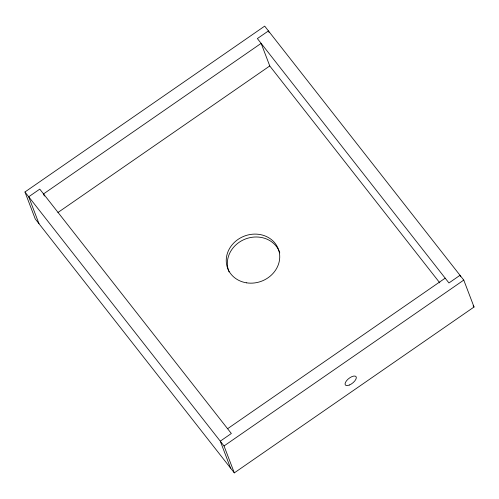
<?xml version="1.0" encoding="UTF-8"?>
<svg xmlns="http://www.w3.org/2000/svg" width="499" height="499" viewBox="0 0 499 499"><rect width="100%" height="100%" fill="white"/><g stroke="black" fill="none" stroke-linecap="round" stroke-linejoin="round"><path stroke-width="0.75" d="M24.95 191.99L264.688 26.129L463.771 280.089L474.05 307.01L234.312 472.871L35.229 218.911L24.95 191.99L224.032 445.956L234.312 472.871M57.915 212.524L269.766 65.955L261.133 43.363L43.525 193.918L44.336 196.038M227.588 428.716L445.195 278.161M224.032 445.956L463.771 280.089M473.108 305.812L474.05 307.01M269.366 65.456L439.812 282.883M460.571 276.758L460.016 275.298L448.95 282.958L257.378 38.573L268.443 30.919L268.998 32.373M230.557 468.081L220.277 441.16L231.343 433.506L39.77 189.127L28.705 196.781L38.984 223.702M229.066 271.93A27.108 24.133 -20.9 0 1 245.633 238.915A27.108 24.133 -20.9 0 1 279.777 252.881M246.593 282.839A27.108 24.133 -20.9 0 0 278.679 249.993A27.108 24.133 -20.9 0 0 233.688 243.069A27.108 24.133 -20.9 0 0 246.593 282.839M349.45 384.997A6.78 2.975 -38.1 0 0 356.08 376.701A6.78 2.975 -38.1 0 0 346.549 380.725A6.78 2.975 -38.1 0 0 349.45 384.997"/></g></svg>
